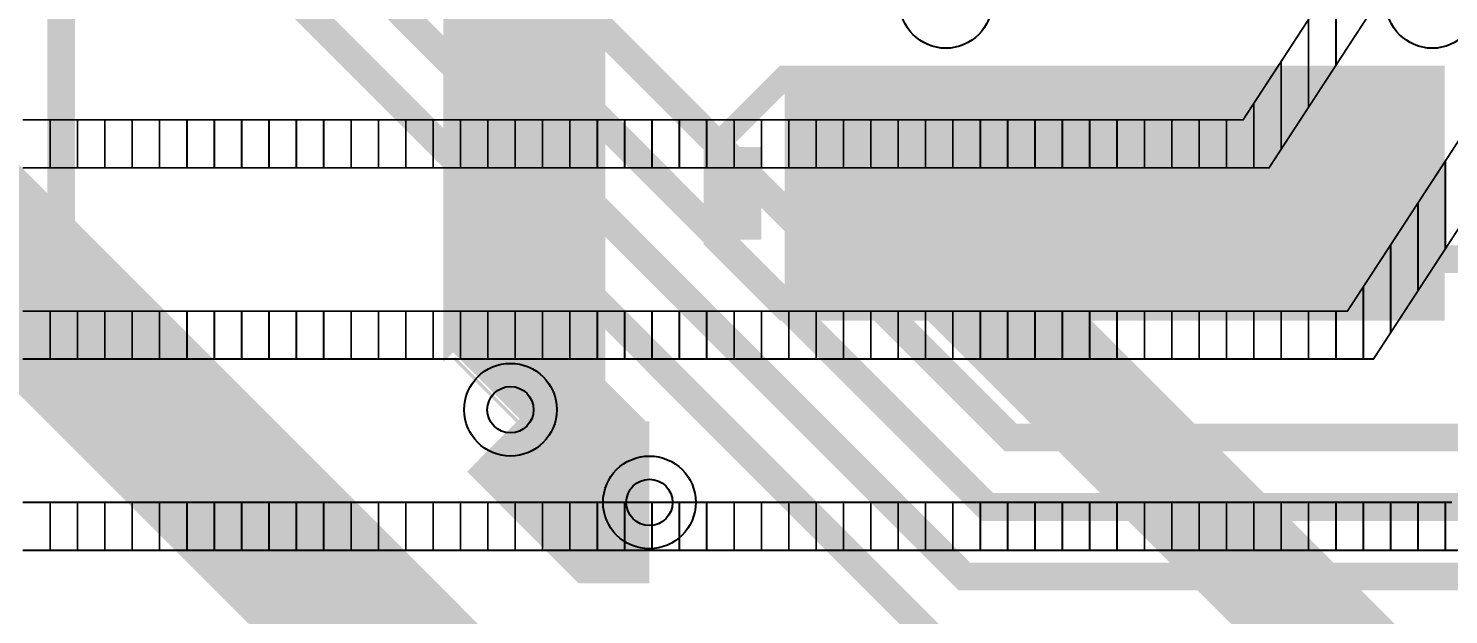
# Model space of a CAD drawing. Extents: x -57 to 2380, y -38 to 1737.
# Drawn here: x 157.9 to 464.5, y 211.8 to 338.3 of the extents above; entities that cross this region are included whole.
import ezdxf

# ---------------------------------------------------------------- set-up
doc = ezdxf.new("R2010")
doc.units = 9
for name, color, linetype, true_color in [('BottomLayer', 7, 'Continuous', 0x0000ff), ('Document', 7, 'Continuous', 0xffffff), ('Hole', 7, 'Continuous', 0x222222), ('Multi-Layer', 7, 'Continuous', 0xc0c0c0), ('TopLayer', 7, 'Continuous', 0xff0000), ('TopSilkLayer', 7, 'Continuous', 0xffff00)]:
    doc.layers.add(name, color=color, linetype=linetype, true_color=true_color)

msp = doc.modelspace()

# ---------------------------------------------------------------- hatches: boundary and pattern name
at = {"layer": 'Document'}
msp.add_hatch(color=256, dxfattribs=at).paths.add_polyline_path([(321.18, 277.72), (461.18, 277.72), (461.18, 327.72), (321.18, 327.72)])
at = {"layer": 'TopLayer'}
for points in [[(363.63, 290.91), (363.6, 290.43), (363.51, 289.97), (363.37, 289.51), (363.17, 289.08), (362.93, 288.67), (362.64, 288.3), (362.3, 287.96), (361.92, 287.67), (361.52, 287.42), (361.08, 287.23), (360.63, 287.09), (360.16, 287), (359.69, 286.97), (328.19, 286.97), (327.72, 287), (327.25, 287.09), (326.8, 287.23), (326.36, 287.42), (325.96, 287.67), (325.58, 287.96), (325.25, 288.3), (324.95, 288.67), (324.71, 289.08), (324.51, 289.51), (324.37, 289.97), (324.28, 290.43), (324.26, 290.91), (324.26, 314.53), (324.28, 315.01), (324.37, 315.47), (324.51, 315.93), (324.71, 316.36), (324.95, 316.77), (325.25, 317.14), (325.58, 317.48), (325.96, 317.77), (326.36, 318.02), (326.8, 318.21), (327.25, 318.35), (327.72, 318.44), (328.19, 318.47), (359.69, 318.47), (360.16, 318.44), (360.63, 318.35), (361.08, 318.21), (361.52, 318.02), (361.92, 317.77), (362.3, 317.48), (362.64, 317.14), (362.93, 316.77), (363.17, 316.36), (363.37, 315.93), (363.51, 315.47), (363.6, 315.01), (363.63, 314.53)], [(458.11, 290.91), (458.08, 290.43), (458, 289.97), (457.86, 289.51), (457.66, 289.08), (457.42, 288.67), (457.12, 288.3), (456.79, 287.96), (456.41, 287.67), (456.01, 287.42), (455.57, 287.23), (455.12, 287.09), (454.65, 287), (454.18, 286.97), (422.68, 286.97), (422.21, 287), (421.74, 287.09), (421.28, 287.23), (420.85, 287.42), (420.44, 287.67), (420.07, 287.96), (419.73, 288.3), (419.44, 288.67), (419.19, 289.08), (419, 289.51), (418.86, 289.97), (418.77, 290.43), (418.74, 290.91), (418.74, 314.53), (418.77, 315.01), (418.86, 315.47), (419, 315.93), (419.19, 316.36), (419.44, 316.77), (419.73, 317.14), (420.07, 317.48), (420.44, 317.77), (420.85, 318.02), (421.28, 318.21), (421.74, 318.35), (422.21, 318.44), (422.68, 318.47), (454.18, 318.47), (454.65, 318.44), (455.12, 318.35), (455.57, 318.21), (456.01, 318.02), (456.41, 317.77), (456.79, 317.48), (457.12, 317.14), (457.42, 316.77), (457.66, 316.36), (457.86, 315.93), (458, 315.47), (458.08, 315.01), (458.11, 314.53)]]:
    msp.add_hatch(color=256, dxfattribs=at).paths.add_polyline_path(points)

# ---------------------------------------------------------------- linework, layer by layer
at = {"layer": 'BottomLayer'}
for points, const_width in [([(1900, 215), (1860, 215), (1760, 115), (325, 115), (55, 385), (55, 725), (30, 750), (30, 1290), (160, 1420), (434.96, 1420), (490, 1475.04), (490, 1604.96)], 35), ([(85, 891.61), (140, 836.61), (140, 615), (173.5, 581.5), (173.5, 396.5), (190, 380), (220, 380), (365, 235), (825, 235), (997, 407), (1835, 407), (1905, 477), (1905, 855.87), (2031, 981.87), (2031.87, 981.87), (2040, 990)], 6), ([(85, 791.61), (125, 751.61), (125, 610), (160, 575), (160, 390), (185, 365), (215, 365), (360, 220), (830, 220), (1000, 390), (1845, 390), (1923, 468), (1923, 828), (2040, 945)], 6), ([(1259.84, 346.46), (1168.38, 255), (890, 255), (840, 205), (355, 205), (210, 350), (175, 350), (115, 410), (115, 425.2), (115, 536.61)], 6), ([(1815, 430), (1805, 420), (990, 420), (820, 250), (370, 250), (215, 405), (215, 425.2), (215, 536.61)], 6), ([(262, 254.5), (262.5, 255)], 35)]:
    msp.add_lwpolyline(points, dxfattribs=dict(at, const_width=const_width))
at = {"layer": 'Document'}
for points, const_width in [([(420.17, 318.57), (594.22, 585.32), (770.16, 318.57)], 0.39), ([(251.22, 308.21), (257.13, 308.21), (263.03, 308.21), (268.94, 308.21), (274.84, 308.21), (280.75, 308.21), (286.65, 308.21), (292.56, 308.21), (298.47, 308.21), (304.37, 308.21), (310.28, 308.21), (316.18, 308.21), (322.09, 308.21), (327.99, 308.21), (333.9, 308.21), (339.8, 308.21), (345.71, 308.21), (351.62, 308.21), (357.52, 308.21), (363.43, 308.21), (369.33, 308.21), (375.24, 308.21), (381.14, 308.21), (387.05, 308.21), (392.95, 308.21), (398.86, 308.21), (404.76, 308.21), (410.67, 308.21), (416.58, 308.21), (422.48, 308.21), (425.77, 308.21), (594.26, 566.44)], 0.39), ([(442.69, 277.28), (594.57, 510.06), (748.1, 277.28)], 0.39), ([(742.53, 266.93), (594.62, 491.18), (448.3, 266.93)], 0.39), ([(446.1, 282.51), (446.1, 266.93), (448.3, 266.93), (452.01, 272.61), (457.91, 281.66), (511.06, 363.12)], 0.39), ([(440.2, 330.32), (440.2, 349.27)], 0.39), ([(434.29, 340.22), (428.39, 331.17), (422.48, 322.12), (420.17, 318.57), (416.58, 318.57), (410.67, 318.57), (404.76, 318.57), (398.86, 318.57), (392.95, 318.57), (387.05, 318.57), (381.14, 318.57), (375.24, 318.57), (369.33, 318.57), (363.43, 318.57), (357.52, 318.57), (351.62, 318.57), (345.71, 318.57), (339.8, 318.57), (333.9, 318.57), (327.99, 318.57), (322.09, 318.57), (316.18, 318.57), (310.28, 318.57), (304.37, 318.57), (298.47, 318.57), (292.56, 318.57), (286.65, 318.57), (280.75, 318.57), (274.84, 318.57), (268.94, 318.57), (263.03, 318.57), (257.13, 318.57), (251.22, 318.57), (251.22, 308.21), (245.32, 308.21), (245.32, 318.57), (251.22, 318.57)], 0.39), ([(434.29, 321.26), (434.29, 340.22)], 0.39), ([(428.39, 312.21), (428.39, 331.17)], 0.39), ([(475.63, 327.77), (463.82, 309.66), (442.69, 277.28), (440.2, 277.28), (434.29, 277.28), (428.39, 277.28), (422.48, 277.28), (416.58, 277.28), (410.67, 277.28), (404.76, 277.28), (398.86, 277.28), (392.95, 277.28), (387.05, 277.28), (381.14, 277.28), (375.24, 277.28), (369.33, 277.28), (363.43, 277.28), (357.52, 277.28), (351.62, 277.28), (345.71, 277.28), (339.8, 277.28), (333.9, 277.28), (327.99, 277.28), (322.09, 277.28), (316.18, 277.28), (310.28, 277.28), (304.37, 277.28), (298.47, 277.28), (292.56, 277.28), (286.65, 277.28), (280.75, 277.28), (274.84, 277.28), (268.94, 277.28), (263.03, 277.28), (257.13, 277.28), (251.22, 277.28), (245.32, 277.28), (239.41, 277.28), (233.51, 277.28)], 0.39), ([(422.48, 308.21), (422.48, 322.12)], 0.39), ([(381.18, 317.72), (381.18, 287.72)], 5), ([(245.32, 318.57), (239.41, 318.57), (233.51, 318.57), (227.6, 318.57), (221.69, 318.57), (215.79, 318.57), (209.88, 318.57), (203.98, 318.57), (198.07, 318.57), (192.17, 318.57), (186.26, 318.57), (180.36, 318.57), (174.45, 318.57), (168.54, 318.57), (162.64, 318.57), (156.73, 318.57)], 0.39), ([(156.73, 308.21), (162.64, 308.21), (168.54, 308.21), (174.45, 308.21), (180.36, 308.21), (186.26, 308.21), (192.17, 308.21), (198.07, 308.21), (203.98, 308.21), (209.88, 308.21), (215.79, 308.21), (221.69, 308.21), (227.6, 308.21), (233.51, 308.21), (239.41, 308.21), (239.41, 318.57)], 0.39), ([(162.64, 308.21), (162.64, 318.57)], 0.39), ([(168.54, 308.21), (168.54, 318.57)], 0.39), ([(174.45, 308.21), (174.45, 318.57)], 0.39), ([(180.36, 308.21), (180.36, 318.57)], 0.39), ([(186.26, 308.21), (186.26, 318.57)], 0.39), ([(192.17, 308.21), (192.17, 318.57)], 0.39), ([(198.07, 308.21), (198.07, 318.57)], 0.39), ([(203.98, 308.21), (203.98, 318.57)], 0.39), ([(209.88, 308.21), (209.88, 318.57)], 0.39), ([(215.79, 308.21), (215.79, 318.57)], 0.39), ([(221.69, 308.21), (221.69, 318.57)], 0.39), ([(227.6, 308.21), (227.6, 318.57)], 0.39), ([(233.51, 308.21), (233.51, 318.57)], 0.39), ([(257.13, 308.21), (257.13, 318.57)], 0.39), ([(263.03, 308.21), (263.03, 318.57)], 0.39), ([(268.94, 308.21), (268.94, 318.57)], 0.39), ([(274.84, 308.21), (274.84, 318.57)], 0.39), ([(280.75, 308.21), (280.75, 318.57)], 0.39), ([(286.65, 308.21), (286.65, 318.57)], 0.39), ([(292.56, 308.21), (292.56, 318.57)], 0.39), ([(298.47, 308.21), (298.47, 318.57)], 0.39), ([(304.37, 308.21), (304.37, 318.57)], 0.39), ([(312.18, 312.72), (312.18, 292.72)], 8), ([(310.28, 308.21), (310.28, 318.57)], 0.39), ([(316.18, 308.21), (316.18, 318.57)], 0.39), ([(322.09, 308.21), (322.09, 318.57)], 0.39), ([(327.99, 308.21), (327.99, 318.57)], 0.39), ([(333.9, 308.21), (333.9, 318.57)], 0.39), ([(339.8, 308.21), (339.8, 318.57)], 0.39), ([(345.71, 308.21), (345.71, 318.57)], 0.39), ([(351.62, 308.21), (351.62, 318.57)], 0.39), ([(357.52, 308.21), (357.52, 318.57)], 0.39), ([(363.43, 308.21), (363.43, 318.57)], 0.39), ([(369.33, 308.21), (369.33, 318.57)], 0.39), ([(375.24, 308.21), (375.24, 318.57)], 0.39), ([(381.14, 308.21), (381.14, 318.57)], 0.39), ([(387.05, 308.21), (387.05, 318.57)], 0.39), ([(392.95, 308.21), (392.95, 318.57)], 0.39), ([(398.86, 308.21), (398.86, 318.57)], 0.39), ([(404.76, 308.21), (404.76, 318.57)], 0.39), ([(410.67, 308.21), (410.67, 318.57)], 0.39), ([(416.58, 308.21), (416.58, 318.57)], 0.39), ([(463.82, 290.71), (463.82, 309.66)], 0.39), ([(245.32, 308.21), (239.41, 308.21)], 0.39), ([(457.91, 281.66), (457.91, 300.61)], 0.39), ([(452.01, 272.61), (452.01, 291.56)], 0.39), ([(156.73, 266.93), (162.64, 266.93), (168.54, 266.93), (174.45, 266.93), (180.36, 266.93), (186.26, 266.93), (192.17, 266.93), (198.07, 266.93), (203.98, 266.93), (209.88, 266.93), (215.79, 266.93), (221.69, 266.93), (221.69, 277.28), (227.6, 277.28), (233.51, 277.28), (233.51, 266.93), (227.6, 266.93), (227.6, 277.28)], 0.39), ([(221.69, 277.28), (215.79, 277.28), (209.88, 277.28), (203.98, 277.28), (198.07, 277.28), (192.17, 277.28), (186.26, 277.28), (180.36, 277.28), (174.45, 277.28), (168.54, 277.28), (162.64, 277.28), (156.73, 277.28)], 0.39), ([(162.64, 266.93), (162.64, 277.28)], 0.39), ([(168.54, 266.93), (168.54, 277.28)], 0.39), ([(174.45, 266.93), (174.45, 277.28)], 0.39), ([(180.36, 266.93), (180.36, 277.28)], 0.39), ([(186.26, 266.93), (186.26, 277.28)], 0.39), ([(192.17, 266.93), (192.17, 277.28)], 0.39), ([(198.07, 266.93), (198.07, 277.28)], 0.39), ([(203.98, 266.93), (203.98, 277.28)], 0.39), ([(209.88, 266.93), (209.88, 277.28)], 0.39), ([(215.79, 266.93), (215.79, 277.28)], 0.39), ([(239.41, 266.93), (239.41, 277.28)], 0.39), ([(245.32, 266.93), (245.32, 277.28)], 0.39), ([(251.22, 266.93), (251.22, 277.28)], 0.39), ([(257.13, 266.93), (257.13, 277.28)], 0.39), ([(263.03, 266.93), (263.03, 277.28)], 0.39), ([(268.94, 266.93), (268.94, 277.28)], 0.39), ([(274.84, 266.93), (274.84, 277.28)], 0.39), ([(280.75, 266.93), (280.75, 277.28)], 0.39), ([(286.65, 266.93), (286.65, 277.28)], 0.39), ([(292.56, 266.93), (292.56, 277.28)], 0.39), ([(298.47, 266.93), (298.47, 277.28)], 0.39), ([(304.37, 266.93), (304.37, 277.28)], 0.39), ([(310.28, 266.93), (310.28, 277.28)], 0.39), ([(316.18, 266.93), (316.18, 277.28)], 0.39), ([(322.09, 266.93), (322.09, 277.28)], 0.39), ([(327.99, 266.93), (327.99, 277.28)], 0.39), ([(333.9, 266.93), (333.9, 277.28)], 0.39), ([(339.8, 266.93), (339.8, 277.28)], 0.39), ([(345.71, 266.93), (345.71, 277.28)], 0.39), ([(351.62, 266.93), (351.62, 277.28)], 0.39), ([(357.52, 266.93), (357.52, 277.28)], 0.39), ([(363.43, 266.93), (363.43, 277.28)], 0.39), ([(369.33, 266.93), (369.33, 277.28)], 0.39), ([(375.24, 266.93), (375.24, 277.28)], 0.39), ([(381.14, 266.93), (381.14, 277.28)], 0.39), ([(387.05, 266.93), (387.05, 277.28)], 0.39), ([(392.95, 266.93), (392.95, 277.28)], 0.39), ([(398.86, 266.93), (398.86, 277.28)], 0.39), ([(404.76, 266.93), (404.76, 277.28)], 0.39), ([(410.67, 266.93), (410.67, 277.28)], 0.39), ([(416.58, 266.93), (416.58, 277.28)], 0.39), ([(422.48, 266.93), (422.48, 277.28)], 0.39), ([(428.39, 266.93), (428.39, 277.28)], 0.39), ([(434.29, 266.93), (434.29, 277.28)], 0.39), ([(440.2, 266.93), (440.2, 277.28)], 0.39), ([(227.6, 266.93), (221.69, 266.93)], 0.39), ([(233.51, 266.93), (239.41, 266.93), (245.32, 266.93), (251.22, 266.93), (257.13, 266.93), (263.03, 266.93), (268.94, 266.93), (274.84, 266.93), (280.75, 266.93), (286.65, 266.93), (292.56, 266.93), (298.47, 266.93), (304.37, 266.93), (310.28, 266.93), (316.18, 266.93), (322.09, 266.93), (327.99, 266.93), (333.9, 266.93), (339.8, 266.93), (345.71, 266.93), (351.62, 266.93), (357.52, 266.93), (363.43, 266.93), (369.33, 266.93), (375.24, 266.93), (381.14, 266.93), (387.05, 266.93), (392.95, 266.93), (398.86, 266.93), (404.76, 266.93), (410.67, 266.93), (416.58, 266.93), (422.48, 266.93), (428.39, 266.93), (434.29, 266.93), (440.2, 266.93), (446.1, 266.93)], 0.39), ([(156.73, 225.64), (162.64, 225.64), (168.54, 225.64), (174.45, 225.64), (180.36, 225.64), (186.26, 225.64), (192.17, 225.64), (198.07, 225.64), (203.98, 225.64), (209.88, 225.64), (215.79, 225.64), (221.69, 225.64), (227.6, 225.64), (233.51, 225.64), (233.51, 236), (227.6, 236), (221.69, 236), (215.79, 236), (209.88, 236), (203.98, 236), (198.07, 236), (192.17, 236), (186.26, 236), (180.36, 236), (174.45, 236), (168.54, 236), (162.64, 236), (156.73, 236)], 0.39), ([(162.64, 225.64), (162.64, 236)], 0.39), ([(168.54, 225.64), (168.54, 236)], 0.39), ([(174.45, 225.64), (174.45, 236)], 0.39), ([(180.36, 225.64), (180.36, 236)], 0.39), ([(186.26, 225.64), (186.26, 236)], 0.39), ([(192.17, 225.64), (192.17, 236)], 0.39), ([(198.07, 225.64), (198.07, 236)], 0.39), ([(203.98, 225.64), (203.98, 236)], 0.39), ([(209.88, 225.64), (209.88, 236)], 0.39), ([(215.79, 225.64), (215.79, 236)], 0.39), ([(221.69, 225.64), (221.69, 236)], 0.39), ([(227.6, 225.64), (227.6, 236)], 0.39), ([(233.51, 236), (239.41, 236), (239.41, 225.64), (245.32, 225.64), (251.22, 225.64), (257.13, 225.64), (263.03, 225.64), (268.94, 225.64), (274.84, 225.64), (280.75, 225.64), (286.65, 225.64), (292.56, 225.64), (298.47, 225.64), (304.37, 225.64), (310.28, 225.64), (316.18, 225.64), (322.09, 225.64), (327.99, 225.64), (333.9, 225.64), (339.8, 225.64), (345.71, 225.64), (351.62, 225.64), (357.52, 225.64), (363.43, 225.64), (369.33, 225.64), (375.24, 225.64), (381.14, 225.64), (387.05, 225.64), (392.95, 225.64), (398.86, 225.64), (404.76, 225.64), (410.67, 225.64), (416.58, 225.64), (422.48, 225.64), (428.39, 225.64), (434.29, 225.64), (440.2, 225.64), (446.1, 225.64), (452.01, 225.64), (457.91, 225.64), (463.82, 225.64), (469.73, 225.64)], 0.39), ([(465.22, 236), (463.82, 236), (457.91, 236), (452.01, 236), (446.1, 236), (440.2, 236), (434.29, 236), (428.39, 236), (422.48, 236), (416.58, 236), (410.67, 236), (404.76, 236), (398.86, 236), (392.95, 236), (387.05, 236), (381.14, 236), (375.24, 236), (369.33, 236), (363.43, 236), (357.52, 236), (351.62, 236), (345.71, 236), (339.8, 236), (333.9, 236), (327.99, 236), (322.09, 236), (316.18, 236), (310.28, 236), (304.37, 236), (298.47, 236), (292.56, 236), (286.65, 236), (280.75, 236), (274.84, 236), (268.94, 236), (263.03, 236), (257.13, 236), (251.22, 236), (245.32, 236), (239.41, 236)], 0.39), ([(245.32, 225.64), (245.32, 236)], 0.39), ([(251.22, 225.64), (251.22, 236)], 0.39), ([(257.13, 225.64), (257.13, 236)], 0.39), ([(263.03, 225.64), (263.03, 236)], 0.39), ([(268.94, 225.64), (268.94, 236)], 0.39), ([(274.84, 225.64), (274.84, 236)], 0.39), ([(280.75, 225.64), (280.75, 236)], 0.39), ([(286.65, 225.64), (286.65, 236)], 0.39), ([(292.56, 225.64), (292.56, 236)], 0.39), ([(298.47, 225.64), (298.47, 236)], 0.39), ([(304.37, 225.64), (304.37, 236)], 0.39), ([(310.28, 225.64), (310.28, 236)], 0.39), ([(316.18, 225.64), (316.18, 236)], 0.39), ([(322.09, 225.64), (322.09, 236)], 0.39), ([(327.99, 225.64), (327.99, 236)], 0.39), ([(333.9, 225.64), (333.9, 236)], 0.39), ([(339.8, 225.64), (339.8, 236)], 0.39), ([(345.71, 225.64), (345.71, 236)], 0.39), ([(351.62, 225.64), (351.62, 236)], 0.39), ([(357.52, 225.64), (357.52, 236)], 0.39), ([(363.43, 225.64), (363.43, 236)], 0.39), ([(369.33, 225.64), (369.33, 236)], 0.39), ([(375.24, 225.64), (375.24, 236)], 0.39), ([(381.14, 225.64), (381.14, 236)], 0.39), ([(387.05, 225.64), (387.05, 236)], 0.39), ([(392.95, 225.64), (392.95, 236)], 0.39), ([(398.86, 225.64), (398.86, 236)], 0.39), ([(404.76, 225.64), (404.76, 236)], 0.39), ([(410.67, 225.64), (410.67, 236)], 0.39), ([(416.58, 225.64), (416.58, 236)], 0.39), ([(422.48, 225.64), (422.48, 236)], 0.39), ([(428.39, 225.64), (428.39, 236)], 0.39), ([(434.29, 225.64), (434.29, 236)], 0.39), ([(440.2, 225.64), (440.2, 236)], 0.39), ([(446.1, 225.64), (446.1, 236)], 0.39), ([(452.01, 225.64), (452.01, 236)], 0.39), ([(457.91, 225.64), (457.91, 236)], 0.39), ([(463.82, 225.64), (463.82, 236)], 0.39), ([(239.41, 225.64), (233.51, 225.64)], 0.39)]:
    msp.add_lwpolyline(points, dxfattribs=dict(at, const_width=const_width))
at = {"layer": 'Document', "const_width": 5}
msp.add_lwpolyline([(381.18, 302.72), (396.18, 317.72), (396.18, 287.72), (381.18, 302.72)], close=True, dxfattribs=at)
at = {"layer": 'Hole'}
for centre in [(262, 256), (292, 236)]:
    msp.add_circle(centre, 5, dxfattribs=at)
at = {"layer": 'Multi-Layer'}
for centre in [(356, 344), (461, 344), (262, 256), (292, 236)]:
    msp.add_circle(centre, 10, dxfattribs=at)
at = {"layer": 'TopLayer'}
for points, const_width in [([(288.98, 105.28), (288.98, 161.02), (165, 285), (165, 771.61), (185, 791.61)], 6), ([(265, 391), (265, 355), (265, 259), (262, 256)], 35), ([(343.94, 302.72), (343.94, 301.06), (525, 120), (735, 120), (754.82, 139.82), (754.82, 177.44), (762.44, 177.44), (775, 190), (777.5, 192.5), (810.16, 225.16), (810.16, 245), (810.09, 273.91), (819.09, 282.91)], 25), ([(438.43, 302.72), (445.76, 302.72), (460, 288.48), (484.2, 288.48), (484.2, 210.79), (490, 205), (495, 200), (517.56, 177.44), (585.53, 177.44)], 6), ([(292, 236), (284, 236), (265, 255)], 35)]:
    msp.add_lwpolyline(points, dxfattribs=dict(at, const_width=const_width))
at = {"layer": 'TopSilkLayer', "const_width": 5}
msp.add_lwpolyline([(461.18, 277.72), (321.18, 277.72), (306.18, 292.72), (306.18, 312.72), (321.18, 327.72), (461.18, 327.72), (461.18, 277.72)], close=True, dxfattribs=at)

doc.saveas('drawing.dxf')
